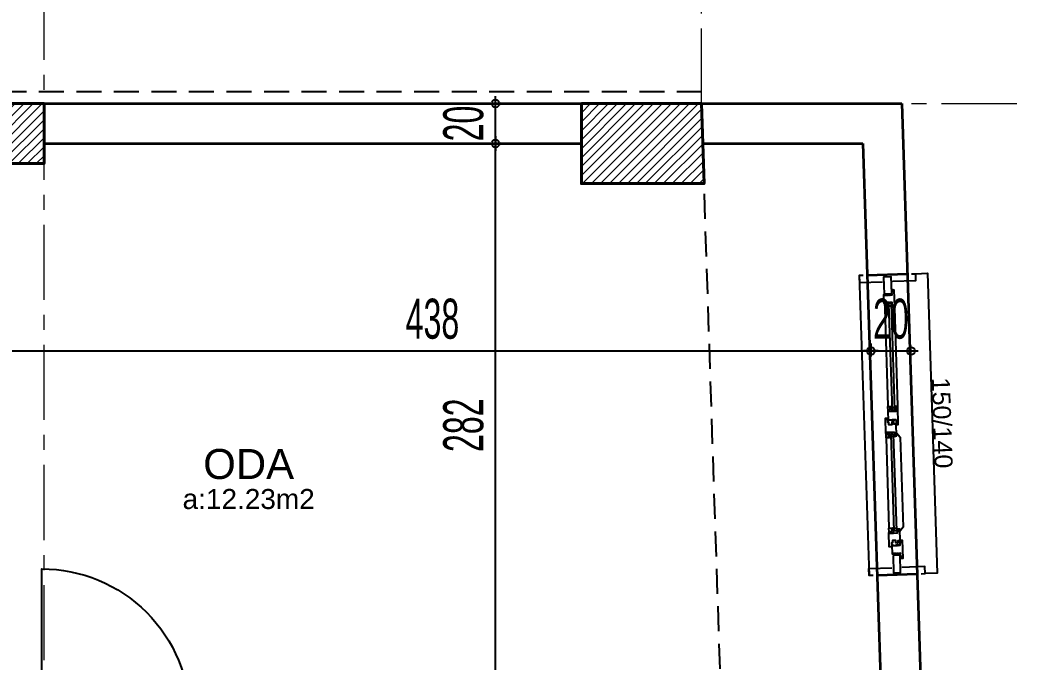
# Model space of a CAD drawing. Extents: x 386248 to 427517, y 4539405 to 4542296.
# Drawn here: x 397391.7 to 397891.3, y 4541348.2 to 4541669.1 of the extents above; entities that cross this region are included whole.
import ezdxf
from ezdxf.enums import TextEntityAlignment as Align

# ---------------------------------------------------------------- set-up
doc = ezdxf.new("R2010")
doc.units = 0
for name, pattern in [('CENTER', [2, 1.25, -0.25, 0.25, -0.25]), ('CENTERX2', [4, 2.5, -0.5, 0.5, -0.5]), ('DASHED2', [0.375, 0.25, -0.125]), ('DUZ', [0])]:
    doc.linetypes.add(name, pattern=pattern)
for name, color, linetype, lineweight in [('AKS', 251, 'CENTERX2', 20), ('DUVAR', 4, 'Continuous', 35), ('kolon', 1, 'Continuous', 40), ('OLCU10', 2, 'Continuous', 25), ('tarama kolon', 8, 'Continuous', 13), ('tarama ıslak zemin', 216, 'Continuous', 9), ('ölçü20', 1, 'Continuous', 20)]:
    doc.layers.add(name, color=color, linetype=linetype, lineweight=lineweight)
for name, color, linetype in [('alan', 7, 'Continuous'), ('DIM', 7, 'Continuous'), ('duvar-kesim', 250, 'Continuous'), ('kapi', 16, 'Continuous'), ('mahal', 7, 'Continuous'), ('penc-yazi', 7, 'Continuous'), ('pencere', 7, 'Continuous'), ('Y-IMAR', 15, 'DUZ')]:
    doc.layers.add(name, color=color, linetype=linetype)
doc.styles.add('Dış Ölçü', font='', dxfattribs={"height": 12})
doc.styles.get("Standard").update_dxf_attribs({"font": 'arial.ttf'})
doc.styles.add('T', font='ISOt.shx', dxfattribs={"width": 0.6})
doc.styles.get('Dış Ölçü').set_extended_font_data('Arial')
doc.dimstyles.new('DOT2', dxfattribs={"dimtxt": 20, "dimasz": 0.7, "dimexe": 5, "dimexo": 5, "dimgap": 6, "dimtad": 1, "dimdec": 0, "dimdsep": 46, "dimtxsty": 'T', "dimblk1": 'SEL2', "dimblk2": 'SEL2', "dimsah": 1, "dimcen": 0, "dimse1": 1, "dimse2": 1, "dimclrd": 256, "dimclre": 256, "dimclrt": 256, "dimadec": 0, "dimazin": 0, "dimtfac": 1, "dimtdec": 0, "dimtix": 1, "dimtmove": 2, "dimatfit": 3, "dimldrblk": 'SEL2', "dimfxl": 1, "dimtolj": 1, "dimtzin": 0, "dimarcsym": 0})

# ---------------------------------------------------------------- blocks, each defined once
blk = doc.blocks.new('SEL2')
at = {"layer": 'OLCU10'}
for p, q in [((5.25, 0), (-5.25, 0)), ((0, 5.25), (0, -3.95))]:
    blk.add_line(p, q, dxfattribs=at)
blk.add_circle((0, 0), 2.75, dxfattribs=at)
blk = doc.blocks.new('*D2166')
at = {"layer": 'Defpoints', "color": 0}
for p in [(397378.73, 4541533.53), (397816.83, 4541503.69), (397816.83, 4541486.77)]:
    blk.add_point(p, dxfattribs=at)
at = {"layer": 'DIM', "lineweight": -2}
blk.add_line((397379.43, 4541503.69), (397816.13, 4541503.69), dxfattribs=at)
at = {"layer": 'DIM', "linetype": 'ByBlock', "lineweight": -2, "xscale": 0.7, "yscale": 0.7, "zscale": 0.7, "rotation": 180}
blk.add_blockref('SEL2', (397378.73, 4541503.69), dxfattribs=at)
at = {"layer": 'DIM', "linetype": 'ByBlock', "lineweight": -2, "xscale": 0.7, "yscale": 0.7, "zscale": 0.7}
blk.add_blockref('SEL2', (397816.83, 4541503.69), dxfattribs=at)
at = {"layer": 'DIM', "insert": (397597.78, 4541519.69), "char_height": 20, "attachment_point": 5, "style": 'T'}
blk.add_mtext('\\A1;438', dxfattribs=at)
blk = doc.blocks.new('*D2167')
at = {"layer": 'Defpoints', "color": 0}
for p in [(397836.82, 4541503.69), (397816.83, 4541486.77), (397836.82, 4541487.43)]:
    blk.add_point(p, dxfattribs=at)
at = {"layer": 'DIM', "lineweight": -2}
for p, q in [((397816.13, 4541503.69), (397815.43, 4541503.69)), ((397816.83, 4541503.69), (397836.82, 4541503.69)), ((397837.52, 4541503.69), (397838.22, 4541503.69))]:
    blk.add_line(p, q, dxfattribs=at)
at = {"layer": 'DIM', "linetype": 'ByBlock', "lineweight": -2, "xscale": 0.7, "yscale": 0.7, "zscale": 0.7}
blk.add_blockref('SEL2', (397816.83, 4541503.69), dxfattribs=at)
at = {"layer": 'DIM', "linetype": 'ByBlock', "lineweight": -2, "xscale": 0.7, "yscale": 0.7, "zscale": 0.7, "rotation": 180}
blk.add_blockref('SEL2', (397836.82, 4541503.69), dxfattribs=at)
at = {"layer": 'DIM', "insert": (397826.82, 4541519.69), "char_height": 20, "attachment_point": 5, "style": 'T'}
blk.add_mtext('\\A1;20', dxfattribs=at)
blk = doc.blocks.new('*D2179')
at = {"layer": 'Defpoints', "color": 0}
for p in [(397629.31, 4541607.38), (397645.64, 4541607.38), (397645.64, 4541325.76)]:
    blk.add_point(p, dxfattribs=at)
at = {"layer": 'DIM', "lineweight": -2}
blk.add_line((397629.31, 4541326.46), (397629.31, 4541606.68), dxfattribs=at)
at = {"layer": 'DIM', "linetype": 'ByBlock', "lineweight": -2, "xscale": 0.7, "yscale": 0.7, "zscale": 0.7}
for p, rotation in [((397629.31, 4541607.38), 90), ((397629.31, 4541325.76), 270)]:
    blk.add_blockref('SEL2', p, dxfattribs=dict(at, rotation=rotation))
at = {"layer": 'DIM', "insert": (397613.31, 4541466.57), "char_height": 20, "attachment_point": 5, "rotation": 90, "style": 'T'}
blk.add_mtext('\\A1;282', dxfattribs=at)
blk = doc.blocks.new('*D2180')
at = {"layer": 'Defpoints', "color": 0}
for p in [(397629.31, 4541627.38), (397645.64, 4541627.38), (397645.64, 4541607.38)]:
    blk.add_point(p, dxfattribs=at)
at = {"layer": 'DIM', "lineweight": -2}
for p, q in [((397629.31, 4541628.08), (397629.31, 4541628.78)), ((397629.31, 4541607.38), (397629.31, 4541627.38)), ((397629.31, 4541606.68), (397629.31, 4541605.98))]:
    blk.add_line(p, q, dxfattribs=at)
at = {"layer": 'DIM', "linetype": 'ByBlock', "lineweight": -2, "xscale": 0.7, "yscale": 0.7, "zscale": 0.7}
for p, rotation in [((397629.31, 4541627.38), 270), ((397629.31, 4541607.38), 90)]:
    blk.add_blockref('SEL2', p, dxfattribs=dict(at, rotation=rotation))
at = {"layer": 'DIM', "insert": (397613.31, 4541617.38), "char_height": 20, "attachment_point": 5, "rotation": 90, "style": 'T'}
blk.add_mtext('\\A1;20', dxfattribs=at)
blk = doc.blocks.new('fm-win2')
at = {"color": 8, "linetype": 'Continuous'}
for p, q in [((11, 1.37), (11, 0.17)), ((11, 1.37), (54.25, 1.37)), ((11, 0.17), (54.25, 0.17)), ((12, 1.37), (12, 0.17)), ((12.75, 3), (52.5, 3)), ((53.25, 1.37), (53.25, 0.17)), ((54.25, 1.37), (54.25, 0.17)), ((63.85, 0.28), (63.85, -0.92)), ((63.85, 0.28), (103.15, 0.28)), ((64.85, 0.28), (64.85, -0.92)), ((102.15, 0.28), (102.15, -0.92)), ((103.15, 0.28), (103.15, -0.92)), ((12.85, -1.85), (52.3, -1.85)), ((63.85, -0.92), (103.15, -0.92)), ((65.4, -3.35), (101.6, -3.35))]:
    blk.add_line(p, q, dxfattribs=at)
at = {"linetype": 'Continuous'}
for points in [[(7, -1.75), (0, -1.75), (0, 1.75), (7, 1.75)], [(7.5, -1.7), (7.5, -0.1), (7.2, -0.1), (7.2, 0.2), (7.5, 0.2), (7.5, 0.7), (7.2, 0.7), (7.2, 1), (7.5, 1), (7.5, 2), (6.16, 2), (6.16, 2.7), (5.65, 2.7), (5.51, 2), (5.2, 2), (5.4, 3), (12.5, 3), (12.7, 2), (12.39, 2), (12.25, 2.7), (11.74, 2.7), (11.74, 2), (10.5, 2), (10.5, 1), (10.8, 1), (10.8, 0.7), (10.5, 0.7), (10.5, 0.2), (10.8, 0.2), (10.8, -0.1), (10.5, -0.1), (10.5, -1.7), (10.8, -1.7), (10.8, -2), (7.2, -2), (7.2, -1.7)], [(58, 2), (59.24, 2), (59.24, 2.7), (59.75, 2.7), (59.89, 2), (60.2, 2), (60, 3), (52.75, 3), (52.55, 2), (52.86, 2), (53, 2.7), (53.51, 2.7), (53.51, 2), (54.75, 2), (54.75, 1), (54.45, 1), (54.45, 0.7), (54.75, 0.7), (54.75, 0.2), (54.45, 0.2), (54.45, -0.1), (54.75, -0.1), (54.75, -1.69), (54.45, -1.69), (54.45, -2), (58.3, -2), (58.3, -1.69), (58, -1.69), (58, -0.1), (58.3, -0.1), (58.3, 0.2), (58, 0.2), (58, 0.7), (58.3, 0.7), (58.3, 1), (58, 1)], [(63.05, -1.25), (63.05, 0.9), (63.89, 0.9), (63.89, 1.6), (64.4, 1.6), (64.54, 0.9), (64.85, 0.9), (64.65, 1.9), (59.75, 1.9), (59.75, 1.6), (59.85, 1.6), (59.85, 0.8), (59.05, 0.8), (59.05, -0.2), (60.05, -0.2), (60.05, -1.75), (59.05, -1.75), (59.05, -2.25), (57.5, -2.25), (57.5, -3.5), (63.35, -3.5), (63.35, -3.2), (63.05, -3.2), (63.05, -1.4), (63.35, -1.4), (63.35, -1.25)], [(103.95, -1.4), (103.65, -1.4), (103.65, -1.25), (103.95, -1.25), (103.95, 0.9), (103.11, 0.9), (103.11, 1.6), (102.6, 1.6), (102.46, 0.9), (102.15, 0.9), (102.35, 1.9), (107.25, 1.9), (107.25, 1.6), (107.15, 1.6), (107.15, 0.8), (107.95, 0.8), (107.95, -0.2), (106.95, -0.2), (106.95, -1.75), (107.95, -1.75), (107.95, -2.25), (109.5, -2.25), (109.5, -3.5), (103.65, -3.5), (103.65, -3.2), (103.95, -3.2)], [(109, 0.7), (108.7, 0.7), (108.7, 1), (109, 1), (109, 2), (107.76, 2), (107.76, 2.7), (107.25, 2.7), (107.11, 2), (106.8, 2), (107, 3), (114.35, 3), (114.55, 2), (114.24, 2), (114.1, 2.7), (113.59, 2.7), (113.59, 2), (112.25, 2), (112.25, 1), (112.55, 1), (112.55, 0.7), (112.25, 0.7), (112.25, 0.2), (112.55, 0.2), (112.55, -0.1), (112.25, -0.1), (112.25, -1.69), (112.55, -1.69), (112.55, -2), (108.7, -2), (108.7, -1.69), (109, -1.69), (109, -0.1), (108.7, -0.1), (108.7, 0.2), (109, 0.2)], [(113, -1.75), (120, -1.75), (120, 1.75), (113, 1.75)]]:
    blk.add_lwpolyline(points, close=True, dxfattribs=at)
at = {"color": 8, "linetype": 'Continuous'}
blk.add_lwpolyline([(63.45, 1.9), (65.25, 3.7), (101.75, 3.7), (103.55, 1.9)], dxfattribs=at)
for points in [[(10.9, -1.35), (10.9, -1.85), (12.6, -1.85), (12.6, -0.45), (12.3, -0.45), (12.3, -0.95), (11.8, -0.95), (11.8, -0.45), (11.5, -0.45), (11.5, -1.05), (10.7, -1.05), (10.7, -0.45), (10.6, -0.45), (10.6, -1.35)], [(54.35, -1.35), (54.35, -1.85), (52.65, -1.85), (52.65, -0.45), (52.95, -0.45), (52.95, -0.95), (53.45, -0.95), (53.45, -0.45), (53.75, -0.45), (53.75, -1.05), (54.55, -1.05), (54.55, -0.45), (54.65, -0.45), (54.65, -1.35)], [(63.15, -2.45), (63.45, -2.45), (63.45, -3.35), (65.15, -3.35), (65.15, -1.55), (64.85, -1.55), (64.85, -2.05), (64.35, -2.05), (64.35, -1.55), (64.05, -1.55), (64.05, -2.15), (63.25, -2.15), (63.25, -1.55), (63.15, -1.55)], [(103.85, -2.45), (103.55, -2.45), (103.55, -3.35), (101.85, -3.35), (101.85, -1.55), (102.15, -1.55), (102.15, -2.05), (102.65, -2.05), (102.65, -1.55), (102.95, -1.55), (102.95, -2.15), (103.75, -2.15), (103.75, -1.55), (103.85, -1.55)]]:
    blk.add_lwpolyline(points, close=True, dxfattribs=at)
blk = doc.blocks.new('KOLONLAR 444')
at = {"layer": 'tarama kolon'}
h = blk.add_hatch(dxfattribs=at)
h.set_pattern_fill('ANSI31', color=256)
h.set_pattern_definition([(45, (2287.4398, -3197.0584), (-2.2450640303, 2.2450640303), [])])
h.paths.add_polyline_path([(397483.55, 4544385.72), (397513.55, 4544385.72), (397513.55, 4544325.72), (397483.55, 4544325.72)])
h.paths.add_polyline_path([(397798.09, 4544357.72), (397798.09, 4544337.72), (397798.09, 4544327.72), (397858.09, 4544327.72), (397857.1, 4544357.72)])
h.paths.add_polyline_path([(397123.55, 4544817.33), (397183.55, 4544817.33), (397183.55, 4544787.33), (397123.55, 4544787.33)])
h.paths.add_polyline_path([(397812.71, 4543913.72), (397812.71, 4543893.72), (397812.71, 4543875.72), (397872.97, 4543875.72), (397872.38, 4543893.72), (397871.72, 4543913.72)])
h.paths.add_polyline_path([(397834.59, 4543572.84), (397834.59, 4543523.46), (397884.59, 4543522.84), (397882.95, 4543572.84)])
h.paths.add_polyline_path([(396633.46, 4544777.33), (396633.46, 4544797.33), (396633.46, 4544817.33), (396573.46, 4544817.33), (396573.5, 4544797.33), (396573.54, 4544777.33)])
h.paths.add_polyline_path([(396625.99, 4543538.54), (396625.99, 4543589.16), (396575.89, 4543589.16), (396575.99, 4543539.16)])
h.paths.add_polyline_path([(397483.55, 4543935.72), (397513.55, 4543935.72), (397513.55, 4543875.72), (397483.55, 4543875.72)])
h.paths.add_polyline_path([(397123.55, 4543875.72), (397123.55, 4543905.72), (397183.55, 4543905.72), (397183.55, 4543875.72)])
h.paths.add_polyline_path([(397373.55, 4544180.72), (397348.55, 4544180.72), (397148.55, 4544180.72), (397148.55, 4544360.72), (397348.55, 4544360.72), (397373.55, 4544360.72), (397373.55, 4544385.72), (397123.55, 4544385.72), (397123.55, 4544155.72), (397123.55, 4544085.72), (397148.55, 4544085.72), (397148.55, 4544155.72), (397373.55, 4544155.72)])
h.paths.add_polyline_path([(397781.97, 4544817.33), (397781.97, 4544797.33), (397781.97, 4544777.33), (397843.29, 4544777.33), (397842.63, 4544797.33), (397841.97, 4544817.33)])
h.paths.add_polyline_path([(396574.84, 4544120.72), (396634.84, 4544120.72), (396634.84, 4544080.72), (396574.92, 4544080.72)])
h.paths.add_polyline_path([(397458.55, 4543528.15), (397458.55, 4543587.78), (397488.55, 4543587.78), (397488.55, 4543527.78)])
h.paths.add_polyline_path([(397453.55, 4544817.33), (397513.55, 4544817.33), (397513.55, 4544787.33), (397453.55, 4544787.33)])
h.paths.add_polyline_path([(397153.55, 4543605.72), (397133.55, 4543605.72), (397123.55, 4543605.72), (397123.55, 4543532.33), (397153.55, 4543531.96), (397153.55, 4543595.72)])
h.paths.add_polyline_path([(396634.04, 4544485.72), (396634.04, 4544505.72), (396634.04, 4544515.72), (396633.46, 4544525.72), (396613.46, 4544525.72), (396574.04, 4544525.72), (396574.12, 4544485.72)])
at = {"layer": 'kolon'}
for points in [[(397453.55, 4544817.33), (397513.55, 4544817.33), (397513.55, 4544787.33), (397453.55, 4544787.33)], [(397842.63, 4544797.33), (397841.97, 4544817.33), (397781.97, 4544817.33), (397781.97, 4544797.33), (397781.97, 4544777.33), (397843.29, 4544777.33)]]:
    blk.add_lwpolyline(points, close=True, dxfattribs=at)
blk = doc.blocks.new('*D2480')
at = {"layer": 'Defpoints', "color": 0}
for p in [(397849.94, 4541392.6), (398094.78, 4541392.6), (397852.74, 4541307.71)]:
    blk.add_point(p, dxfattribs=at)
at = {"layer": 'ölçü20', "lineweight": -2}
blk.add_line((398094.78, 4541308.41), (398094.78, 4541391.9), dxfattribs=at)
at = {"layer": 'ölçü20', "linetype": 'ByBlock', "lineweight": -2, "xscale": 0.7, "yscale": 0.7, "zscale": 0.7}
for p, rotation in [((398094.78, 4541392.6), 90), ((398094.78, 4541307.71), 270)]:
    blk.add_blockref('SEL2', p, dxfattribs=dict(at, rotation=rotation))
at = {"layer": 'ölçü20', "insert": (398078.78, 4541350.15), "char_height": 20, "attachment_point": 5, "rotation": 90, "style": 'T'}
blk.add_mtext('\\A1;85', dxfattribs=at)
blk = doc.blocks.new('*D2482')
at = {"layer": 'Defpoints', "color": 0}
for p in [(397845.01, 4541542.52), (398094.78, 4541542.52), (397849.94, 4541392.6)]:
    blk.add_point(p, dxfattribs=at)
at = {"layer": 'ölçü20', "lineweight": -2}
blk.add_line((398094.78, 4541393.3), (398094.78, 4541541.82), dxfattribs=at)
at = {"layer": 'ölçü20', "linetype": 'ByBlock', "lineweight": -2, "xscale": 0.7, "yscale": 0.7, "zscale": 0.7}
for p, rotation in [((398094.78, 4541542.52), 90), ((398094.78, 4541392.6), 270)]:
    blk.add_blockref('SEL2', p, dxfattribs=dict(at, rotation=rotation))
at = {"layer": 'ölçü20', "insert": (398078.78, 4541467.56), "char_height": 20, "attachment_point": 5, "rotation": 90, "style": 'T'}
blk.add_mtext('\\A1;150', dxfattribs=at)
blk = doc.blocks.new('*D2483')
at = {"layer": 'Defpoints', "color": 0}
for p in [(398046.58, 4541627.38), (398094.78, 4541627.38), (397845.01, 4541542.52)]:
    blk.add_point(p, dxfattribs=at)
at = {"layer": 'ölçü20', "lineweight": -2}
blk.add_line((398094.78, 4541543.22), (398094.78, 4541626.68), dxfattribs=at)
at = {"layer": 'ölçü20', "linetype": 'ByBlock', "lineweight": -2, "xscale": 0.7, "yscale": 0.7, "zscale": 0.7}
for p, rotation in [((398094.78, 4541627.38), 90), ((398094.78, 4541542.52), 270)]:
    blk.add_blockref('SEL2', p, dxfattribs=dict(at, rotation=rotation))
at = {"layer": 'ölçü20', "insert": (398078.78, 4541584.95), "char_height": 20, "attachment_point": 5, "rotation": 90, "style": 'T'}
blk.add_mtext('\\A1;85', dxfattribs=at)

msp = doc.modelspace()

# ---------------------------------------------------------------- hatches: boundary and pattern name
at = {"layer": 'tarama ıslak zemin'}
h = msp.add_hatch(dxfattribs=at)
h.set_pattern_fill('ANSI37', color=251, scale=200, angle=180, style=0)
h.set_pattern_definition([(45, (170792.406, 4604203.09), (-17.6776695, 17.6776695), []), (135, (170792.406, 4604203.09), (-17.6776695, -17.6776695), [])])
edge = h.paths.add_edge_path()
edge.add_line((397153.733, 4541408.622), (397153.733, 4541412.122))
edge.add_line((397153.733, 4541412.122), (397153.733, 4541425.762))
edge.add_line((397153.733, 4541425.762), (397122.947, 4541425.762))
edge.add_line((397122.947, 4541425.762), (397119.447, 4541425.762))
edge.add_line((397119.447, 4541425.762), (397110.461, 4541425.762))
edge.add_ellipse((397109.654, 4541426.877), major_axis=(0, 1.521), ratio=0.78, start_angle=540, end_angle=582.86953, ccw=False)
edge.add_line((397109.654, 4541425.356), (397103.118, 4541425.356))
edge.add_ellipse((397103.118, 4541426.117), major_axis=(0, 0.76), ratio=0.78, start_angle=477.76263, end_angle=540, ccw=False)
edge.add_line((397102.593, 4541425.762), (397046.447, 4541425.762))
edge.add_line((397046.447, 4541425.762), (397042.947, 4541425.762))
edge.add_line((397042.947, 4541425.762), (397023.733, 4541425.762))
edge.add_line((397023.733, 4541425.762), (397023.733, 4541415.762))
edge.add_line((397023.733, 4541415.762), (397023.733, 4541412.262))
edge.add_line((397023.733, 4541412.262), (397023.733, 4541401.658))
edge.add_ellipse((397022.485, 4541400.893), major_axis=(-1.521, 0), ratio=0.88, start_angle=540, end_angle=574.83325, ccw=False)
edge.add_line((397024.005, 4541400.893), (397024.005, 4541393.52))
edge.add_ellipse((397023.245, 4541393.52), major_axis=(-0.76, 0), ratio=0.88, start_angle=489.91391, end_angle=540, ccw=False)
edge.add_line((397023.733, 4541393.006), (397023.733, 4541335.762))
edge.add_line((397023.733, 4541335.762), (397153.733, 4541335.622))
edge.add_line((397153.733, 4541335.622), (397153.733, 4541391.769))
edge.add_ellipse((397154.087, 4541392.293), major_axis=(0.76, 0), ratio=0.78, start_angle=180, end_angle=242.23737, ccw=False)
edge.add_line((397153.327, 4541392.293), (397153.327, 4541398.829))
edge.add_ellipse((397154.847, 4541398.829), major_axis=(1.521, 0), ratio=0.78, start_angle=137.13047, end_angle=180, ccw=False)
edge.add_line((397153.733, 4541399.636), (397153.733, 4541408.622))
h.paths.add_polyline_path([(397055.159, 4541417.191), (397055.159, 4541444.334), (397095.159, 4541444.334), (397095.159, 4541417.191)], flags=9)
h.paths.add_polyline_path([(397145.161, 4541400.938), (397172.304, 4541400.938), (397172.304, 4541360.938), (397145.161, 4541360.938)], flags=9)
edge = h.paths.add_edge_path()
edge.add_line((397153.733, 4541332.122), (397153.733, 4541335.622))
edge.add_line((397153.733, 4541335.622), (397023.733, 4541335.762))
edge.add_line((397023.733, 4541335.762), (397023.733, 4541329.262))
edge.add_line((397023.733, 4541329.262), (397023.733, 4541325.762))
edge.add_line((397023.733, 4541325.762), (397023.733, 4541303.593))
edge.add_line((397023.733, 4541303.593), (397023.733, 4541300.093))
edge.add_line((397023.733, 4541300.093), (397023.733, 4541236.428))
edge.add_ellipse((397023.379, 4541235.836), major_axis=(0.76, 0), ratio=0.88, start_angle=0, end_angle=62.23737, ccw=False)
edge.add_line((397024.139, 4541235.836), (397024.139, 4541228.462))
edge.add_ellipse((397022.618, 4541228.462), major_axis=(1.521, 0), ratio=0.88, start_angle=317.13047, end_angle=360, ccw=False)
edge.add_line((397023.733, 4541227.552), (397023.733, 4541217.093))
edge.add_line((397023.733, 4541217.093), (397023.733, 4541213.593))
edge.add_line((397023.733, 4541213.593), (397023.733, 4541195.762))
edge.add_line((397023.733, 4541195.762), (397263.733, 4541195.762))
edge.add_line((397263.733, 4541195.762), (397263.733, 4541315.762))
edge.add_line((397263.733, 4541315.762), (397153.733, 4541315.762))
edge.add_line((397153.733, 4541315.762), (397153.733, 4541332.122))
h.paths.add_polyline_path([(397005.161, 4541265.1), (397032.304, 4541265.1), (397032.304, 4541225.1), (397005.161, 4541225.1)], flags=9)
h.paths.add_polyline_path([(397243.304, 4541265.1), (397284.161, 4541265.1), (397284.161, 4541225.1), (397243.304, 4541225.1)], flags=9)
h.paths.add_polyline_path([(397394.592, 4541315.762), (397378.733, 4541315.762), (397378.733, 4541195.762), (397403.733, 4541195.762), (397403.733, 4541315.762), (397398.092, 4541315.762)])
edge = h.paths.add_edge_path()
edge.add_line((397484.592, 4541315.762), (397481.092, 4541315.762))
edge.add_line((397481.092, 4541315.762), (397470.633, 4541315.762))
edge.add_ellipse((397469.723, 4541316.877), major_axis=(0, 1.521), ratio=0.88, start_angle=540, end_angle=582.86953, ccw=False)
edge.add_line((397469.723, 4541315.356), (397462.349, 4541315.356))
edge.add_ellipse((397462.349, 4541316.117), major_axis=(0, 0.76), ratio=0.88, start_angle=477.76263, end_angle=540, ccw=False)
edge.add_line((397461.757, 4541315.762), (397403.733, 4541315.762))
edge.add_line((397403.733, 4541315.762), (397403.733, 4541195.762))
edge.add_line((397403.733, 4541195.762), (397408.568, 4541195.762))
edge.add_line((397408.568, 4541195.762), (397412.068, 4541195.762))
edge.add_line((397412.068, 4541195.762), (397484.609, 4541195.762))
edge.add_ellipse((397483.699, 4541194.648), major_axis=(0, -1.521), ratio=0.88, start_angle=-222.86953, end_angle=-180)
edge.add_line((397483.699, 4541196.169), (397476.325, 4541196.169))
edge.add_ellipse((397476.325, 4541195.408), major_axis=(0, -0.76), ratio=0.88, start_angle=-180, end_angle=0)
edge.add_line((397476.325, 4541194.648), (397483.03, 4541194.648))
edge.add_ellipse((397483.03, 4541193.888), major_axis=(0, -0.76), ratio=0.88, start_angle=90, end_angle=180, ccw=False)
edge.add_line((397483.699, 4541193.888), (397483.699, 4541191.568))
edge.add_line((397483.699, 4541191.568), (397485.037, 4541191.568))
edge.add_line((397485.037, 4541191.568), (397485.037, 4541194.648))
edge.add_ellipse((397483.699, 4541194.648), major_axis=(0, -1.521), ratio=0.88, start_angle=-270, end_angle=-222.86953)
edge.add_line((397484.609, 4541195.762), (397412.068, 4541195.762))
edge.add_line((397412.068, 4541195.762), (397412.068, 4541193.262))
edge.add_line((397412.068, 4541193.262), (397419.248, 4541193.262))
edge.add_line((397419.248, 4541193.262), (397419.248, 4541191.262))
edge.add_line((397419.248, 4541191.262), (397418.368, 4541191.262))
edge.add_line((397418.368, 4541191.262), (397418.368, 4541190.762))
edge.add_line((397418.368, 4541190.762), (397426.288, 4541190.762))
edge.add_line((397426.288, 4541190.762), (397480.848, 4541190.762))
edge.add_line((397480.848, 4541190.762), (397482.695, 4541190.762))
edge.add_line((397482.695, 4541190.762), (397482.695, 4541191.568))
edge.add_line((397482.695, 4541191.568), (397483.699, 4541191.568))
edge.add_line((397483.699, 4541191.568), (397483.699, 4541193.888))
edge.add_ellipse((397483.03, 4541193.888), major_axis=(0, -0.76), ratio=0.88, start_angle=-270, end_angle=-180)
edge.add_line((397483.03, 4541194.648), (397476.325, 4541194.648))
edge.add_ellipse((397476.325, 4541195.408), major_axis=(0, -0.76), ratio=0.88, start_angle=180, end_angle=360, ccw=False)
edge.add_line((397476.325, 4541196.169), (397483.699, 4541196.169))
edge.add_ellipse((397483.699, 4541194.648), major_axis=(0, -1.521), ratio=0.88, start_angle=137.13047, end_angle=180, ccw=False)
edge.add_line((397484.609, 4541195.762), (397495.068, 4541195.762))
edge.add_line((397495.068, 4541195.762), (397498.568, 4541195.762))
edge.add_line((397498.568, 4541195.762), (397503.733, 4541195.762))
edge.add_line((397503.733, 4541195.762), (397503.733, 4541216.814))
edge.add_line((397503.733, 4541216.814), (397503.733, 4541220.314))
edge.add_line((397503.733, 4541220.314), (397503.733, 4541230.773))
edge.add_ellipse((397504.847, 4541231.683), major_axis=(1.521, 0), ratio=0.88, start_angle=540, end_angle=582.86953, ccw=False)
edge.add_line((397503.327, 4541231.683), (397503.327, 4541239.057))
edge.add_ellipse((397504.087, 4541239.057), major_axis=(0.76, 0), ratio=0.88, start_angle=477.76263, end_angle=540, ccw=False)
edge.add_line((397503.733, 4541239.649), (397503.733, 4541303.314))
edge.add_line((397503.733, 4541303.314), (397503.733, 4541306.814))
edge.add_line((397503.733, 4541306.814), (397503.733, 4541315.762))
edge.add_line((397503.733, 4541315.762), (397484.592, 4541315.762))
h.paths.add_polyline_path([(397495.161, 4541265.1), (397522.304, 4541265.1), (397522.304, 4541225.1), (397495.161, 4541225.1)], flags=9)
h.paths.add_polyline_path([(397368.733, 4541195.762), (397373.733, 4541195.762), (397378.733, 4541195.762), (397378.733, 4541315.762), (397263.733, 4541315.762), (397263.733, 4541195.762), (397268.733, 4541195.762), (397272.233, 4541195.762), (397277.33, 4541195.762, -0.3796789), (397360.733, 4541269.762), (397360.733, 4541195.762), (397365.233, 4541195.762)])
h.paths.add_polyline_path([(397311.12, 4541307.191), (397311.12, 4541334.334), (397351.12, 4541334.334), (397351.12, 4541307.191)], flags=9)
h.paths.add_polyline_path([(397069.447, 4541400.938), (397108.018, 4541400.938), (397108.018, 4541360.938), (397069.447, 4541360.938)], flags=24)
h.paths.add_polyline_path([(397142.094, 4541281.049), (397219.519, 4541281.049), (397219.519, 4541258.549), (397142.094, 4541258.549)], flags=24)
h.paths.add_polyline_path([(397055.159, 4541290.334), (397055.159, 4541331.191), (397095.159, 4541331.191), (397095.159, 4541290.334)], flags=24)
h.paths.add_polyline_path([(397151.159, 4541258.603), (397213.164, 4541258.603), (397213.164, 4541243.391), (397151.159, 4541243.391)], flags=24)
h.paths.add_polyline_path([(397311.12, 4541236.477), (397311.12, 4541275.048), (397351.12, 4541275.048), (397351.12, 4541236.477)], flags=24)

# ---------------------------------------------------------------- linework, layer by layer
at = {"layer": 'AKS', "linetype": 'CENTER', "ltscale": 30}
msp.add_line((397732.154, 4541627.375), (397732.154, 4541877.375), dxfattribs=at)
for points in [[(397434.733, 4539849.21), (397403.733, 4539909.21), (397403.733, 4541817.375), (397434.733, 4541877.375)], [(397732.154, 4541627.375), (398274.777, 4541627.375)]]:
    msp.add_lwpolyline(points, dxfattribs=at)
at = {"layer": 'DUVAR'}
for p, q in [((396363.648, 4541627.375), (397832.208, 4541627.375)), ((397832.208, 4541627.375), (397869.139, 4540505.762)), ((397732.813, 4541607.375), (397812.856, 4541607.375)), ((397812.856, 4541607.375), (397822.129, 4541325.762)), ((397815.024, 4541541.528), (397835.013, 4541542.187)), ((397819.961, 4541391.61), (397839.95, 4541392.268))]:
    msp.add_line(p, q, dxfattribs=at)
at = {"layer": 'DUVAR', "linetype": 'ByBlock'}
for p, q in [((397815.024, 4541541.528), (397835.013, 4541542.187)), ((397819.961, 4541391.61), (397839.95, 4541392.268))]:
    msp.add_line(p, q, dxfattribs=at)
at = {"layer": 'DUVAR'}
msp.add_lwpolyline([(397403.733, 4541607.375), (397672.154, 4541607.375)], dxfattribs=at)
at = {"layer": 'duvar-kesim', "linetype": 'ByBlock'}
for p, q in [((397815.024, 4541541.528), (397819.961, 4541391.61)), ((397835.013, 4541542.187), (397839.95, 4541392.268))]:
    msp.add_line(p, q, dxfattribs=at)
at = {"layer": 'kapi'}
msp.add_lwpolyline([(397402.592, 4541320.762), (397402.592, 4541394.762, -0.4142136), (397476.592, 4541320.762, -0.4142136)], format="xyb", dxfattribs=at)
at = {"layer": 'pencere', "linetype": 'ByBlock'}
for points in [[(397813.025, 4541541.463), (397811.026, 4541541.397), (397811.142, 4541537.899), (397822.635, 4541538.277)], [(397811.026, 4541541.397), (397815.963, 4541391.478)], [(397837.012, 4541542.252), (397839.011, 4541542.318), (397839.126, 4541538.82), (397827.633, 4541538.442)], [(397839.011, 4541542.318), (397845.008, 4541542.516), (397849.944, 4541392.597), (397843.948, 4541392.399)], [(397817.962, 4541391.544), (397815.963, 4541391.478), (397815.848, 4541394.976), (397827.341, 4541395.355)], [(397841.949, 4541392.334), (397843.948, 4541392.399), (397843.832, 4541395.898), (397832.339, 4541395.519)]]:
    msp.add_lwpolyline(points, dxfattribs=at)
at = {"layer": 'Y-IMAR', "linetype": 'DASHED2', "ltscale": 50}
msp.add_line((396463.648, 4541633.375), (397732.154, 4541633.375), dxfattribs=at)
msp.add_lwpolyline([(397732.154, 4541627.375), (396463.648, 4541627.375), (396466.174, 4540349.21), (397774.777, 4540332.881)], close=True, dxfattribs=at)

# ---------------------------------------------------------------- block references
at = {"layer": 'kolon'}
msp.add_blockref('KOLONLAR 444', (-109.815, -3189.955), dxfattribs=at)
at = {"layer": 'pencere', "linetype": 'ByBlock', "xscale": -1.23333333333336, "yscale": -1, "zscale": 1.23333333333336, "rotation": 91.88587110534324}
msp.add_blockref('fm-win2', (397825.052, 4541540.858), dxfattribs=at)

# ---------------------------------------------------------------- texts
at = {"layer": 'alan'}
msp.add_text('a:12.23m2', height=10, dxfattribs=at).set_placement((397505.965, 4541424.713), align=Align.CENTER)
at = {"layer": 'mahal'}
msp.add_text('ODA', height=15, dxfattribs=at).set_placement((397505.965, 4541439.713), align=Align.CENTER)
at = {"layer": 'penc-yazi', "linetype": 'ByBlock', "style": 'Dış Ölçü'}
msp.add_text('150/140', height=9, rotation=271.88587, dxfattribs=at).set_placement((397852.473, 4541467.721), align=Align.MIDDLE_CENTER)

# ---------------------------------------------------------------- dimensions: what is measured, and where the dimension line sits
at = {"layer": 'DIM'}
for base, p1, p2, picture, middle in [((397629.308, 4541627.375), (397645.641, 4541607.375), (397645.641, 4541627.375), '*D2180', (397613.308, 4541617.375)), ((397629.308, 4541607.375), (397645.641, 4541325.762), (397645.641, 4541607.375), '*D2179', (397613.308, 4541466.569))]:
    dim = msp.add_linear_dim(base=base, p1=p1, p2=p2, angle=90, dimstyle='DOT2', dxfattribs=at)
    dim.commit()
    dim.dimension.update_dxf_attribs({"geometry": picture, "text_midpoint": middle})
for base, p1, p2, picture, middle in [((397816.827, 4541503.694), (397378.733, 4541533.533), (397816.827, 4541486.774), '*D2166', (397597.78, 4541519.694)), ((397836.816, 4541503.694), (397816.827, 4541486.774), (397836.816, 4541487.432), '*D2167', (397826.822, 4541519.694))]:
    dim = msp.add_linear_dim(base=base, p1=p1, p2=p2, dimstyle='DOT2', dxfattribs=at)
    dim.commit()
    dim.dimension.update_dxf_attribs({"geometry": picture, "text_midpoint": middle})
at = {"layer": 'ölçü20'}
for base, p1, p2, picture, middle in [((398094.777, 4541627.375), (397845.008, 4541542.516), (398046.58, 4541627.375), '*D2483', (398078.777, 4541584.946)), ((398094.777, 4541542.516), (397849.944, 4541392.597), (397845.008, 4541542.516), '*D2482', (398078.777, 4541467.556)), ((398094.777, 4541392.597), (397852.739, 4541307.709), (397849.944, 4541392.597), '*D2480', (398078.777, 4541350.153))]:
    dim = msp.add_linear_dim(base=base, p1=p1, p2=p2, angle=90, dimstyle='DOT2', dxfattribs=at)
    dim.commit()
    dim.dimension.update_dxf_attribs({"geometry": picture, "text_midpoint": middle})

doc.saveas('drawing.dxf')
